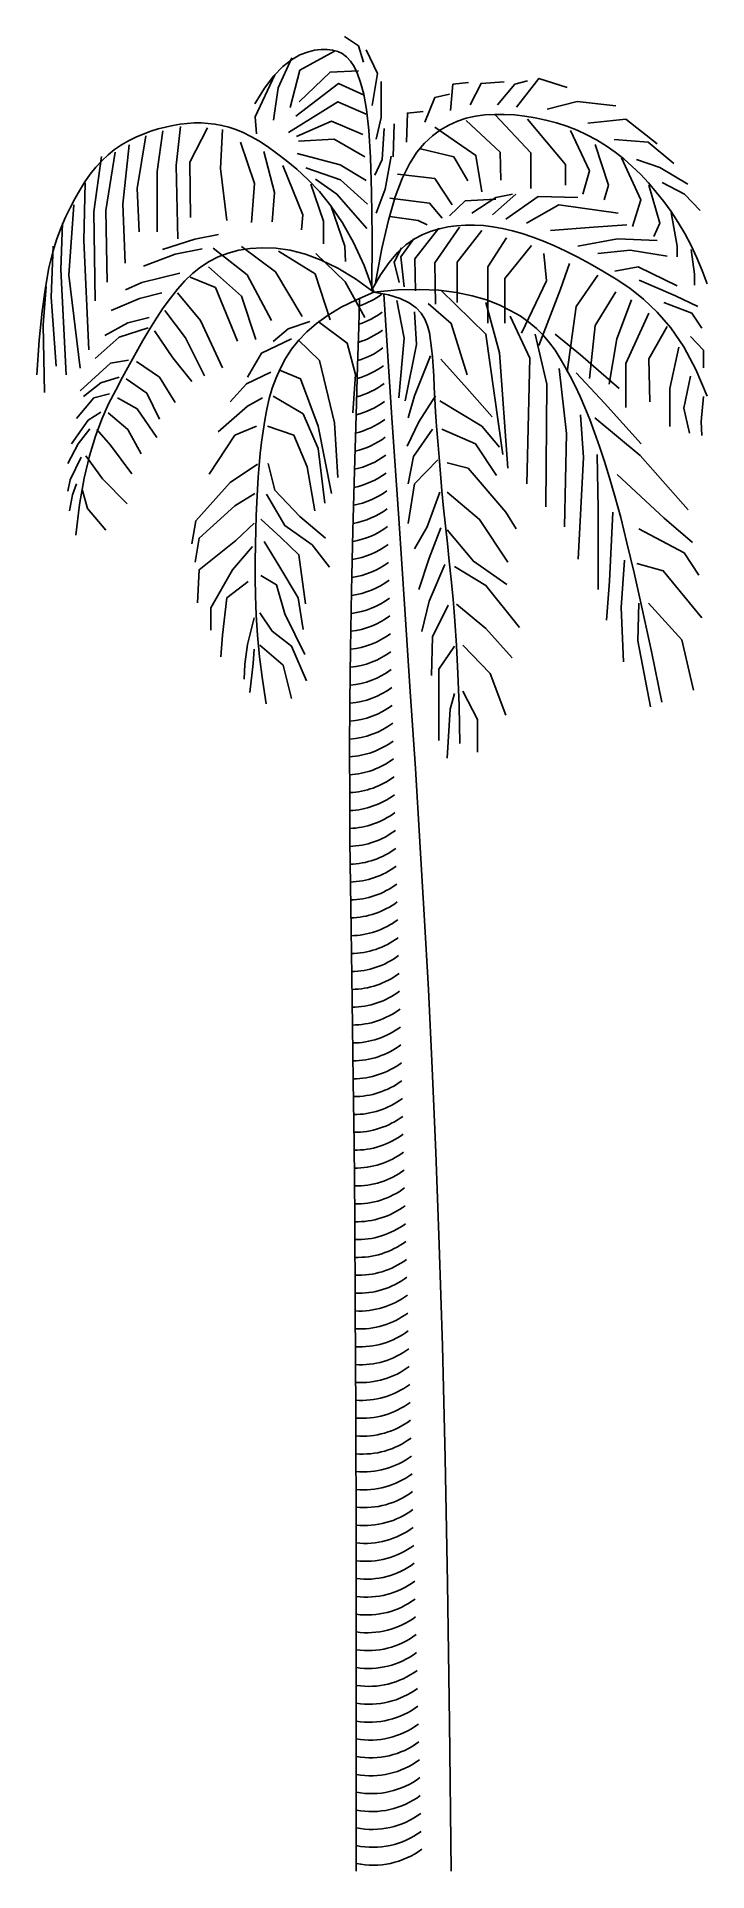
# Model space of a CAD drawing. Extents: x 3.2 to 7.8, y 2.2 to 14.9.
import ezdxf

# ---------------------------------------------------------------- set-up
doc = ezdxf.new("R2010")
doc.units = 0
doc.header["$MEASUREMENT"] = 0
doc.layers.get('0').update_dxf_attribs({"linetype": 'CONTINUOUS'})
doc.layers.add('P01', color=5, linetype='CONTINUOUS')
doc.layers.add('P018', color=11, linetype='CONTINUOUS')

msp = doc.modelspace()

# ---------------------------------------------------------------- linework, layer by layer
for points in [[(5.505, 13.166), (5.507, 13.539), (5.504, 13.842), (5.496, 14.083), (5.484, 14.272), (5.468, 14.415), (5.45, 14.523), (5.428, 14.603), (5.406, 14.664), (5.382, 14.713), (5.357, 14.752), (5.33, 14.782), (5.301, 14.804), (5.269, 14.819), (5.234, 14.828), (5.196, 14.832), (5.155, 14.831), (5.109, 14.826), (5.059, 14.814), (5.006, 14.794), (4.949, 14.761), (4.89, 14.714), (4.827, 14.649), (4.762, 14.564), (4.694, 14.456)], [(5.531, 13.216), (5.575, 13.453), (5.62, 13.649), (5.667, 13.81), (5.716, 13.938), (5.766, 14.04), (5.817, 14.121), (5.871, 14.183), (5.925, 14.233), (5.982, 14.274), (6.04, 14.308), (6.099, 14.335), (6.16, 14.355), (6.223, 14.369), (6.288, 14.378), (6.355, 14.382), (6.423, 14.382), (6.494, 14.378), (6.565, 14.37), (6.638, 14.358), (6.711, 14.343), (6.784, 14.323), (6.856, 14.3), (6.927, 14.272), (6.996, 14.241), (7.063, 14.205), (7.128, 14.165), (7.191, 14.121), (7.251, 14.074), (7.31, 14.022), (7.367, 13.967), (7.422, 13.907), (7.476, 13.844), (7.528, 13.778), (7.579, 13.708), (7.627, 13.634), (7.674, 13.556), (7.717, 13.474), (7.758, 13.389), (7.795, 13.3), (7.829, 13.208)], [(5.519, 13.15), (5.452, 13.335), (5.379, 13.494), (5.302, 13.631), (5.222, 13.748), (5.142, 13.847), (5.063, 13.931), (4.986, 14.002), (4.913, 14.062), (4.845, 14.114), (4.782, 14.159), (4.723, 14.198), (4.667, 14.229), (4.614, 14.256), (4.564, 14.277), (4.515, 14.293), (4.467, 14.306), (4.419, 14.315), (4.371, 14.32), (4.323, 14.323), (4.275, 14.323), (4.226, 14.32), (4.177, 14.314), (4.127, 14.305), (4.077, 14.294), (4.026, 14.281), (3.974, 14.265), (3.922, 14.246), (3.871, 14.224), (3.82, 14.199), (3.771, 14.17), (3.723, 14.138), (3.678, 14.101), (3.634, 14.061), (3.593, 14.016), (3.555, 13.967), (3.518, 13.914), (3.482, 13.858), (3.448, 13.798), (3.416, 13.735), (3.384, 13.669), (3.354, 13.599), (3.324, 13.52), (3.296, 13.429), (3.269, 13.318), (3.244, 13.182), (3.222, 13.018), (3.201, 12.818), (3.184, 12.578)], [(5.505, 13.166), (5.566, 13.27), (5.625, 13.356), (5.684, 13.424), (5.742, 13.478), (5.8, 13.519), (5.858, 13.55), (5.916, 13.573), (5.974, 13.59), (6.033, 13.602), (6.093, 13.61), (6.154, 13.615), (6.216, 13.615), (6.28, 13.611), (6.344, 13.604), (6.411, 13.592), (6.479, 13.576), (6.548, 13.556), (6.62, 13.532), (6.694, 13.504), (6.771, 13.471), (6.85, 13.434), (6.932, 13.393), (7.017, 13.347), (7.106, 13.296), (7.199, 13.241), (7.293, 13.177), (7.388, 13.102), (7.483, 13.012), (7.576, 12.903), (7.666, 12.772), (7.751, 12.615), (7.829, 12.429)], [(5.519, 13.15), (5.393, 13.243), (5.271, 13.317), (5.155, 13.373), (5.045, 13.414), (4.94, 13.44), (4.841, 13.455), (4.749, 13.458), (4.662, 13.453), (4.583, 13.441), (4.51, 13.421), (4.441, 13.395), (4.378, 13.363), (4.319, 13.324), (4.263, 13.279), (4.21, 13.228), (4.159, 13.171), (4.11, 13.109), (4.061, 13.042), (4.014, 12.97), (3.967, 12.895), (3.92, 12.815), (3.873, 12.733), (3.826, 12.648), (3.779, 12.56), (3.731, 12.471), (3.682, 12.376), (3.635, 12.271), (3.591, 12.153), (3.549, 12.017), (3.513, 11.86), (3.481, 11.678), (3.456, 11.466)], [(5.519, 13.15), (5.399, 13.098), (5.293, 13.045), (5.202, 12.99), (5.123, 12.934), (5.055, 12.876), (4.998, 12.816), (4.949, 12.754), (4.907, 12.69), (4.872, 12.624), (4.842, 12.556), (4.816, 12.485), (4.795, 12.413), (4.778, 12.339), (4.764, 12.264), (4.752, 12.187), (4.742, 12.11), (4.733, 12.031), (4.726, 11.951), (4.719, 11.868), (4.714, 11.783), (4.709, 11.694), (4.705, 11.6), (4.702, 11.502), (4.7, 11.398), (4.698, 11.287), (4.698, 11.169), (4.7, 11.045), (4.705, 10.912), (4.714, 10.772), (4.728, 10.623), (4.748, 10.465), (4.774, 10.298)], [(5.398, 2.207), (5.398, 3.451), (5.396, 4.504), (5.394, 5.387), (5.391, 6.123), (5.387, 6.737), (5.382, 7.249), (5.377, 7.684), (5.372, 8.064), (5.367, 8.411), (5.362, 8.734), (5.357, 9.043), (5.354, 9.346), (5.352, 9.653), (5.351, 9.971), (5.353, 10.31), (5.358, 10.678), (5.365, 11.08), (5.375, 11.498), (5.386, 11.911), (5.397, 12.298), (5.407, 12.639), (5.415, 12.911), (5.421, 13.094), (5.422, 13.108)], [(5.519, 13.15), (5.684, 13.166), (5.833, 13.169), (5.969, 13.163), (6.091, 13.148), (6.201, 13.125), (6.299, 13.096), (6.387, 13.062), (6.464, 13.024), (6.533, 12.985), (6.593, 12.943), (6.646, 12.898), (6.693, 12.851), (6.736, 12.8), (6.775, 12.747), (6.811, 12.691), (6.845, 12.631), (6.88, 12.568), (6.914, 12.5), (6.948, 12.428), (6.981, 12.35), (7.015, 12.267), (7.049, 12.177), (7.083, 12.081), (7.118, 11.977), (7.153, 11.864), (7.19, 11.737), (7.23, 11.589), (7.273, 11.413), (7.323, 11.204), (7.378, 10.955), (7.442, 10.659), (7.514, 10.309)], [(5.519, 13.15), (5.62, 13.131), (5.701, 13.106), (5.764, 13.076), (5.813, 13.042), (5.848, 13.004), (5.873, 12.962), (5.891, 12.916), (5.904, 12.868), (5.913, 12.816), (5.92, 12.761), (5.926, 12.702), (5.931, 12.637), (5.934, 12.568), (5.938, 12.492), (5.942, 12.41), (5.947, 12.32), (5.954, 12.222), (5.962, 12.118), (5.971, 12.007), (5.981, 11.892), (5.991, 11.774), (6.003, 11.653), (6.016, 11.53), (6.029, 11.408), (6.042, 11.286), (6.056, 11.159), (6.069, 11.023), (6.081, 10.873), (6.092, 10.702), (6.102, 10.508), (6.11, 10.283), (6.116, 10.023)], [(6.054, 2.207), (6.044, 3.237), (6.03, 4.204), (6.013, 5.07), (5.994, 5.848), (5.973, 6.55), (5.949, 7.188), (5.924, 7.773), (5.897, 8.318), (5.869, 8.835), (5.839, 9.34), (5.807, 9.85), (5.772, 10.383), (5.734, 10.954), (5.692, 11.581), (5.645, 12.28), (5.588, 13.137)]]:
    msp.add_lwpolyline(points)
at = {"layer": 'P01'}
for centre, start in [((5.239, 13.587), 288.8239), ((5.242, 13.463), 288.0567), ((5.245, 13.339), 287.2932), ((5.248, 13.215), 286.5331), ((5.251, 13.092), 285.7764), ((5.255, 12.968), 285.0229), ((5.258, 12.844), 284.2723), ((5.261, 12.72), 283.5245), ((5.264, 12.596), 282.8453), ((5.267, 12.472), 282.1814), ((5.27, 12.348), 281.5193), ((5.274, 12.225), 280.859), ((5.277, 12.101), 280.2004), ((5.28, 11.977), 279.5433), ((5.283, 11.853), 278.9043), ((5.286, 11.729), 278.3432), ((5.29, 11.605), 277.7829), ((5.293, 11.481), 277.2235), ((5.296, 11.358), 276.6649), ((5.299, 11.234), 276.1071), ((5.302, 11.11), 275.6087), ((5.305, 10.986), 275.1587), ((5.309, 10.862), 274.7089), ((5.312, 10.738), 274.2595), ((5.315, 10.614), 273.8104), ((5.318, 10.491), 273.4494), ((5.321, 10.367), 273.1147), ((5.325, 10.243), 272.7802), ((5.328, 10.119), 272.4458), ((5.331, 9.995), 272.1804), ((5.334, 9.871), 271.9537), ((5.337, 9.747), 271.727), ((5.34, 9.624), 271.5004), ((5.344, 9.5), 271.3512), ((5.347, 9.376), 271.2045), ((5.35, 9.252), 271.0578), ((5.353, 9.128), 270.9286), ((5.356, 9.004), 270.8134), ((5.36, 8.88), 270.6981), ((5.363, 8.757), 270.579), ((5.366, 8.633), 270.4457), ((5.369, 8.509), 270.3125), ((5.372, 8.385), 270.1792), ((5.376, 8.261), 270.0213), ((5.379, 8.137), 269.854), ((5.382, 8.013), 269.6868), ((5.385, 7.89), 269.5195), ((5.388, 7.766), 269.3198), ((5.391, 7.642), 269.1165), ((5.395, 7.518), 268.9132), ((5.398, 7.394), 268.7098), ((5.401, 7.27), 268.4886), ((5.404, 7.146), 268.252), ((5.407, 7.023), 268.0154), ((5.411, 6.899), 267.7788), ((5.414, 6.775), 267.5421), ((5.417, 6.651), 267.2931), ((5.42, 6.527), 267.0282), ((5.423, 6.403), 266.7632), ((5.426, 6.279), 266.4982), ((5.43, 6.156), 266.2331), ((5.433, 6.032), 265.9678), ((5.436, 5.908), 265.6937), ((5.439, 5.784), 265.4056), ((5.442, 5.66), 265.1174), ((5.446, 5.536), 264.8291), ((5.449, 5.412), 264.5406), ((5.452, 5.289), 264.252), ((5.455, 5.165), 263.9632), ((5.458, 5.041), 263.6707), ((5.462, 4.917), 263.3638), ((5.465, 4.793), 263.0566), ((5.468, 4.669), 262.7493), ((5.471, 4.545), 262.4417), ((5.474, 4.422), 262.1339), ((5.477, 4.298), 261.8259), ((5.481, 4.174), 261.5177), ((5.484, 4.05), 261.2092), ((5.487, 3.926), 260.8912), ((5.49, 3.802), 260.5683), ((5.493, 3.678), 260.245), ((5.497, 3.555), 259.9214), ((5.5, 3.431), 259.5974), ((5.503, 3.307), 259.2732), ((5.506, 3.183), 258.9486), ((5.509, 3.059), 258.6236), ((5.512, 2.935), 258.2982), ((5.516, 2.811), 257.9725)]:
    msp.add_arc(centre, 0.562, start, 306.5696, dxfattribs=at)
at = {"layer": 'P018'}
for points in [[(5.316, 14.921), (5.412, 14.857), (5.448, 14.743)], [(4.952, 14.775), (4.857, 14.566), (4.825, 14.343)], [(5.248, 14.82), (5.007, 14.688), (4.939, 14.429)], [(5.467, 14.83), (5.544, 14.666), (5.508, 14.443)], [(4.834, 14.657), (4.697, 14.365), (4.706, 14.247)], [(5.412, 14.684), (5.216, 14.675), (5.002, 14.47)], [(6.508, 14.431), (6.663, 14.631), (6.858, 14.568)], [(5.453, 14.516), (5.275, 14.597), (4.979, 14.37)], [(5.571, 14.611), (5.571, 14.361), (5.535, 14.211)], [(5.872, 14.328), (5.941, 14.499), (6.044, 14.522)], [(6.05, 14.408), (6.067, 14.591), (6.176, 14.603)], [(6.187, 14.448), (6.262, 14.597), (6.422, 14.608)], [(6.376, 14.448), (6.497, 14.591), (6.583, 14.614)], [(5.467, 14.384), (5.271, 14.47), (4.929, 14.256)], [(5.746, 14.19), (5.752, 14.391), (5.861, 14.402)], [(6.359, 14.379), (6.606, 14.116), (6.606, 13.869)], [(6.72, 14.419), (6.927, 14.471), (7.196, 14.442)], [(4.057, 14.268), (4.018, 13.987), (4.018, 13.569)], [(4.18, 14.298), (4.151, 14.027), (4.161, 13.519)], [(4.368, 14.288), (4.244, 14.051), (4.249, 13.667)], [(4.471, 14.278), (4.456, 14.007), (4.501, 13.647)], [(5.444, 14.243), (5.225, 14.334), (4.984, 14.229)], [(5.59, 14.284), (5.576, 14.07), (5.526, 13.961)], [(5.654, 14.087), (5.66, 14.316)], [(5.941, 14.293), (6.227, 14.098), (6.268, 13.846)], [(6.159, 14.339), (6.394, 14.121), (6.399, 13.927)], [(6.583, 14.35), (6.846, 14.035), (6.846, 13.892)], [(6.881, 14.27), (7.013, 13.99), (6.967, 13.829)], [(7.001, 14.322), (7.265, 14.35), (7.483, 14.179)], [(3.727, 14.12), (3.663, 13.716), (3.673, 13.219)], [(3.825, 14.17), (3.781, 13.761), (3.796, 13.352)], [(3.939, 14.234), (3.88, 13.869), (3.894, 13.569)], [(4.595, 14.189), (4.693, 13.904), (4.673, 13.633)], [(4.757, 14.125), (4.831, 13.84), (4.816, 13.638)], [(5.458, 14.088), (5.244, 14.211), (4.998, 14.197)], [(5.843, 14.144), (6.073, 14.087), (6.17, 13.921)], [(7.053, 14.173), (7.145, 13.892), (7.116, 13.789)], [(7.185, 14.207), (7.42, 14.19), (7.597, 14.041)], [(3.633, 14.091), (3.579, 13.706), (3.589, 13.091)], [(4.89, 14.027), (5.028, 13.687), (5.019, 13.583)], [(5.467, 13.924), (5.285, 14.033), (4.989, 14.111)], [(5.476, 13.76), (5.289, 13.929), (5.048, 14.011)], [(5.64, 14.092), (5.599, 13.865), (5.535, 13.697)], [(7.236, 14.081), (7.368, 13.789), (7.311, 13.606)], [(7.339, 14.07), (7.5, 14.013), (7.695, 13.898)], [(3.52, 13.908), (3.51, 13.509), (3.544, 12.751)], [(5.083, 13.899), (5.171, 13.642), (5.171, 13.485)], [(5.471, 13.592), (5.262, 13.829), (5.116, 13.933)], [(5.683, 13.967), (5.941, 13.938), (6.061, 13.755)], [(7.425, 13.892), (7.5, 13.629), (7.46, 13.537)], [(7.517, 13.909), (7.672, 13.829), (7.781, 13.715)], [(3.441, 13.756), (3.406, 13.268), (3.485, 12.623)], [(5.221, 13.751), (5.319, 13.47), (5.324, 13.362)], [(5.631, 13.801), (5.906, 13.766), (5.992, 13.663)], [(6.044, 13.68), (6.153, 13.783), (6.365, 13.795)], [(6.199, 13.697), (6.365, 13.806), (6.48, 13.829)], [(6.342, 13.686), (6.503, 13.829)], [(6.434, 13.657), (6.657, 13.812), (6.932, 13.806)], [(6.577, 13.629), (6.801, 13.755), (7.213, 13.697)], [(3.362, 13.628), (3.352, 13.307), (3.387, 12.578)], [(5.631, 13.675), (5.826, 13.646), (5.889, 13.617)], [(6.743, 13.577), (7.041, 13.6), (7.271, 13.617)], [(7.58, 13.703), (7.62, 13.468), (7.62, 13.394)], [(4.444, 13.549), (4.28, 13.517), (4.055, 13.446)], [(5.797, 13.52), (5.706, 13.394), (5.729, 13.188)], [(5.969, 13.594), (5.803, 13.382), (5.809, 13.159)], [(6.113, 13.6), (5.941, 13.354), (5.947, 13.067)], [(6.268, 13.577), (6.096, 13.359), (6.096, 13.079)], [(6.439, 13.526), (6.308, 13.325), (6.308, 12.936)], [(6.932, 13.468), (7.208, 13.52), (7.483, 13.508)], [(3.298, 13.47), (3.283, 13.115), (3.318, 12.637)], [(4.329, 13.451), (4.143, 13.413), (3.924, 13.331)], [(4.406, 13.456), (4.641, 13.27), (4.811, 12.953)], [(4.603, 13.467), (4.838, 13.292), (5.024, 12.981)], [(4.86, 13.435), (5.112, 13.276), (5.216, 12.959)], [(5.117, 13.418), (5.32, 13.221), (5.456, 12.975)], [(5.711, 13.457), (5.66, 13.359), (5.694, 13.216)], [(6.611, 13.474), (6.428, 13.245), (6.428, 12.936)], [(6.697, 13.417), (6.715, 13.228), (6.543, 12.867)], [(7.07, 13.417), (7.294, 13.44), (7.552, 13.4)], [(7.718, 13.445), (7.741, 13.274), (7.741, 13.199)], [(4.176, 13.281), (3.913, 13.216), (3.798, 13.167)], [(4.247, 13.254), (4.422, 13.183), (4.575, 12.811)], [(4.373, 13.325), (4.603, 13.123), (4.701, 12.822)], [(6.875, 13.348), (6.812, 13.17), (6.663, 12.781)], [(7.07, 13.268), (6.921, 13.05), (6.858, 12.598)], [(7.19, 13.296), (7.351, 13.325), (7.62, 13.193)], [(7.357, 13.233), (7.609, 13.125), (7.764, 13.05)], [(3.249, 13.189), (3.229, 12.923), (3.239, 12.455)], [(4.05, 13.145), (3.897, 13.106), (3.7, 13.024)], [(4.159, 13.145), (4.318, 12.953), (4.471, 12.625)], [(5.983, 13.165), (6.296, 12.86), (6.412, 12.025)], [(7.196, 13.153), (7.053, 12.918), (7.013, 12.552)], [(7.305, 13.096), (7.202, 12.827), (7.15, 12.512)], [(3.962, 12.975), (3.815, 12.937), (3.656, 12.849)], [(4.072, 13.024), (4.214, 12.833), (4.346, 12.57)], [(5.678, 13.093), (5.729, 12.831), (5.693, 12.418)], [(5.802, 13.013), (5.816, 12.788), (5.736, 12.396)], [(5.896, 13.071), (6.056, 12.933), (6.165, 12.577)], [(6.296, 13.078), (6.39, 12.73), (6.448, 11.931)], [(6.463, 12.984), (6.601, 12.693), (6.579, 11.822)], [(7.425, 13.004), (7.265, 12.655), (7.265, 12.351)], [(7.529, 13.079), (7.723, 13.004), (7.792, 12.901)], [(3.957, 12.904), (3.754, 12.838), (3.59, 12.691)], [(4.001, 12.882), (4.127, 12.696), (4.258, 12.532)], [(5.075, 12.947), (4.926, 12.895), (4.822, 12.809)], [(5.133, 12.947), (5.334, 12.797), (5.392, 12.579), (5.375, 12.314)], [(6.637, 12.86), (6.717, 12.512), (6.71, 11.662)], [(6.775, 12.86), (6.95, 12.715), (7.218, 12.483)], [(7.552, 12.913), (7.425, 12.689), (7.431, 12.391)], [(7.712, 12.844), (7.804, 12.747), (7.804, 12.626)], [(4.949, 12.826), (4.741, 12.728), (4.644, 12.561)], [(4.995, 12.82), (5.144, 12.676), (5.248, 12.245), (5.271, 11.865)], [(7.632, 12.769), (7.569, 12.483), (7.569, 12.22)], [(3.82, 12.68), (3.694, 12.658), (3.486, 12.467)], [(3.875, 12.669), (4.034, 12.56), (4.143, 12.385)], [(4.805, 12.596), (4.638, 12.515), (4.523, 12.389)], [(4.862, 12.613), (5.012, 12.55), (5.133, 12.222), (5.225, 11.756)], [(5.911, 12.708), (5.802, 12.432), (5.758, 12.28)], [(5.983, 12.686), (6.165, 12.483), (6.339, 12.287)], [(6.804, 12.621), (6.855, 12.171), (6.841, 11.524)], [(6.921, 12.592), (7.117, 12.381), (7.371, 12.098)], [(3.754, 12.56), (3.629, 12.521), (3.508, 12.428)], [(3.804, 12.549), (3.946, 12.45), (4.034, 12.27)], [(7.712, 12.569), (7.666, 12.346), (7.706, 12.174)], [(3.689, 12.445), (3.579, 12.417), (3.459, 12.275)], [(3.744, 12.417), (3.88, 12.341), (4.017, 12.144)], [(4.747, 12.418), (4.644, 12.36), (4.442, 12.182)], [(4.822, 12.429), (5.029, 12.308), (5.133, 12.067), (5.179, 11.687)], [(5.947, 12.432), (5.831, 12.251), (5.751, 12.084)], [(5.976, 12.396), (6.267, 12.221), (6.39, 12.076)], [(7.804, 12.426), (7.787, 12.254), (7.792, 12.157)], [(3.629, 12.319), (3.541, 12.264), (3.426, 12.1)], [(3.678, 12.313), (3.815, 12.199), (3.908, 12.029)], [(4.707, 12.222), (4.557, 12.159), (4.379, 11.888)], [(4.782, 12.222), (4.966, 12.159), (5.058, 11.94), (5.11, 11.635)], [(6.95, 12.301), (6.971, 12.004), (6.935, 11.299)], [(7.051, 12.28), (7.364, 12.018), (7.698, 11.641)], [(3.552, 12.204), (3.47, 12.1), (3.399, 11.963)], [(3.601, 12.199), (3.694, 12.089), (3.842, 11.892)], [(5.925, 12.2), (5.794, 12.011), (5.758, 11.822)], [(5.991, 12.2), (6.223, 12.098), (6.368, 11.88)], [(3.492, 12.007), (3.415, 11.849), (3.399, 11.772)], [(3.525, 12.016), (3.639, 11.856), (3.811, 11.684)], [(4.713, 11.957), (4.523, 11.831), (4.287, 11.566), (4.258, 11.405)], [(4.787, 11.963), (4.833, 11.779), (5.006, 11.595), (5.185, 11.445)], [(5.962, 11.989), (5.802, 11.822), (5.758, 11.546)], [(6.027, 11.967), (6.172, 11.931), (6.434, 11.626), (6.506, 11.51)], [(7.066, 12.025), (7.073, 11.648), (7.073, 11.089)], [(7.204, 11.887), (7.531, 11.583), (7.727, 11.416)], [(3.459, 11.821), (3.432, 11.745), (3.41, 11.635)], [(3.502, 11.776), (3.536, 11.65), (3.662, 11.501)], [(4.695, 11.756), (4.557, 11.67), (4.31, 11.445), (4.281, 11.279)], [(4.776, 11.75), (4.903, 11.532), (5.092, 11.399), (5.213, 11.244)], [(5.976, 11.764), (5.889, 11.524), (5.802, 11.372)], [(6.027, 11.764), (6.252, 11.575), (6.448, 11.278)], [(4.736, 11.578), (4.874, 11.451), (5, 11.33), (5.046, 10.991)], [(7.175, 11.626), (7.153, 11.147), (7.131, 10.878)], [(4.69, 11.549), (4.563, 11.428), (4.31, 11.227), (4.298, 10.997)], [(5.983, 11.517), (5.903, 11.307), (5.831, 11.089)], [(6.027, 11.503), (6.209, 11.285), (6.441, 11.125)], [(7.356, 11.51), (7.669, 11.343), (7.771, 11.19)], [(4.678, 11.388), (4.54, 11.227), (4.39, 10.962), (4.39, 10.807)], [(4.759, 11.422), (4.862, 11.256), (4.995, 11.031), (5.029, 10.813)], [(6.012, 11.263), (5.903, 11.009), (5.853, 10.798)], [(6.078, 11.249), (6.296, 11.118), (6.528, 10.827)], [(7.255, 11.292), (7.233, 10.965), (7.248, 10.588)], [(7.342, 11.27), (7.524, 11.22), (7.792, 10.893)], [(4.649, 11.146), (4.5, 11.031), (4.471, 10.772), (4.459, 10.623)], [(4.736, 11.187), (4.845, 11.123), (4.903, 10.922), (5.041, 10.64)], [(6.034, 10.98), (5.925, 10.762), (5.918, 10.493)], [(6.092, 10.987), (6.296, 10.82), (6.477, 10.617)], [(7.356, 10.994), (7.349, 10.733), (7.436, 10.276)], [(7.422, 10.994), (7.654, 10.74), (7.734, 10.392)], [(4.69, 10.893), (4.644, 10.709), (4.626, 10.571), (4.621, 10.468)], [(4.73, 10.928), (4.816, 10.801), (4.949, 10.698), (5.052, 10.456)], [(4.73, 10.703), (4.891, 10.565), (4.949, 10.335)], [(6.078, 10.697), (5.969, 10.537), (5.969, 10.043)], [(6.136, 10.704), (6.325, 10.508), (6.434, 10.218)], [(4.69, 10.675), (4.684, 10.577), (4.661, 10.376)], [(6.078, 10.37), (6.049, 10.261), (6.027, 9.92)], [(6.136, 10.385), (6.238, 10.189), (6.238, 9.963)]]:
    msp.add_lwpolyline(points, dxfattribs=at)

doc.saveas('drawing.dxf')
